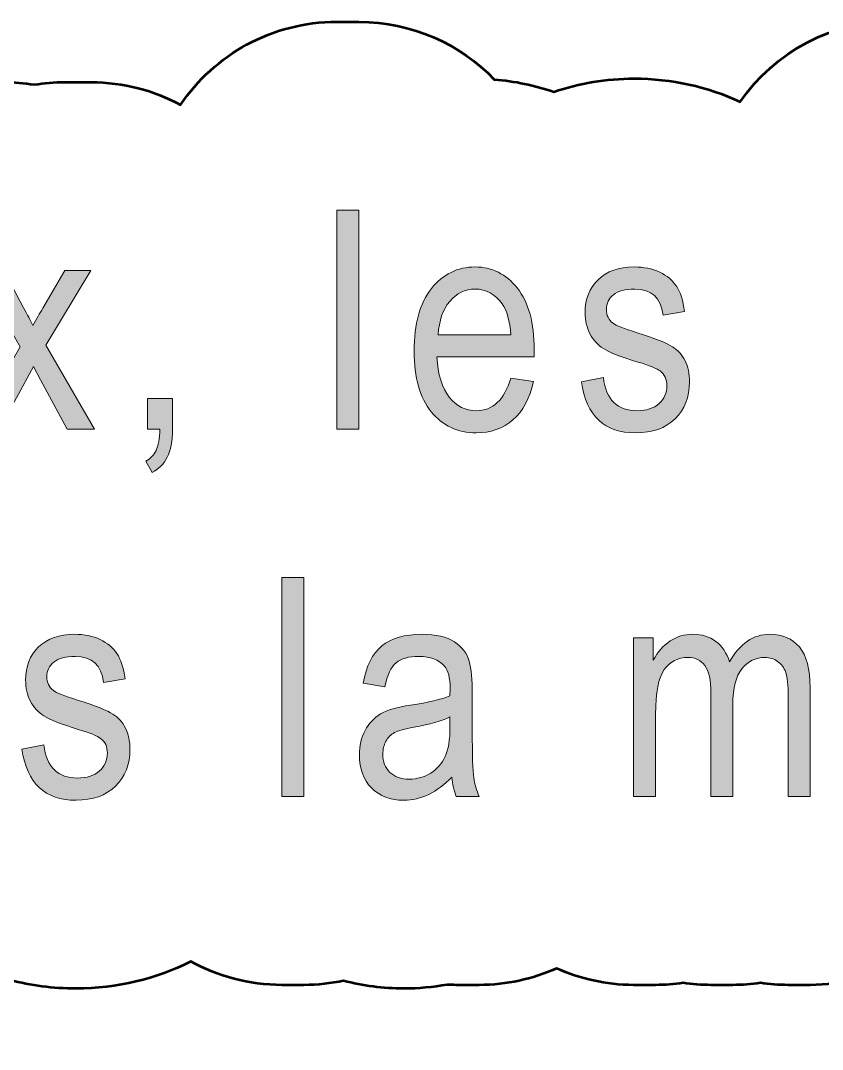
# Model space of a CAD drawing. Header units: centimetres. Extents: x 27 to 47.6, y -14.7 to -11.6.
# Drawn here: x 37.337 to 39.739, y -14.662 to -11.579 of the extents above; entities that cross this region are included whole.
import ezdxf

# ---------------------------------------------------------------- set-up
doc = ezdxf.new("R2010")
doc.units = ezdxf.units.CM
doc.header["$MEASUREMENT"] = 0
doc.layers.add('Calque 1', color=7, linetype='Continuous', lineweight=0)

# ---------------------------------------------------------------- blocks, each defined once
blk = doc.blocks.new('Block_0')
at = {"layer": 'Calque 1', "true_color": 0x000000, "transparency": 33554687}
h = blk.add_hatch(color=18, dxfattribs=at)
h.dxf.hatch_style = 2
edge = h.paths.add_edge_path()
edge.add_spline(control_points=[(38.2845, -12.8037), (38.2845, -12.8037), (38.2845, -12.1471), (38.2845, -12.1471), (38.2845, -12.1471), (38.3503, -12.1471), (38.3503, -12.1471), (38.3503, -12.1471), (38.3503, -12.8037), (38.3503, -12.8037), (38.3503, -12.8037), (38.2845, -12.8037), (38.2845, -12.8037)], knot_values=[0, 0, 0, 0, 1, 1, 1, 2, 2, 2, 3, 3, 3, 4, 4, 4, 4], degree=3, periodic=0)
h = blk.add_hatch(color=18, dxfattribs=at)
h.dxf.hatch_style = 2
edge = h.paths.add_edge_path()
edge.add_spline(control_points=[(37.1933, -12.8037), (37.1933, -12.8037), (37.3356, -12.5567), (37.3356, -12.5567), (37.3356, -12.5567), (37.2045, -12.328), (37.2045, -12.328), (37.2045, -12.328), (37.2871, -12.328), (37.2871, -12.328), (37.2871, -12.328), (37.3464, -12.4393), (37.3464, -12.4393), (37.3575, -12.4599), (37.3666, -12.4777), (37.3738, -12.4927), (37.385, -12.4728), (37.395, -12.4555), (37.4038, -12.441), (37.4038, -12.441), (37.4694, -12.328), (37.4694, -12.328), (37.4694, -12.328), (37.548, -12.328), (37.548, -12.328), (37.548, -12.328), (37.4134, -12.5514), (37.4134, -12.5514), (37.4134, -12.5514), (37.5583, -12.8037), (37.5583, -12.8037), (37.5583, -12.8037), (37.4773, -12.8037), (37.4773, -12.8037), (37.4773, -12.8037), (37.397, -12.6556), (37.397, -12.6556), (37.397, -12.6556), (37.3762, -12.6158), (37.3762, -12.6158), (37.3762, -12.6158), (37.2735, -12.8037), (37.2735, -12.8037), (37.2735, -12.8037), (37.1933, -12.8037), (37.1933, -12.8037)], knot_values=[0, 0, 0, 0, 1, 1, 1, 2, 2, 2, 3, 3, 3, 4, 4, 4, 5, 5, 5, 6, 6, 6, 7, 7, 7, 8, 8, 8, 9, 9, 9, 10, 10, 10, 11, 11, 11, 12, 12, 12, 13, 13, 13, 14, 14, 14, 15, 15, 15, 15], degree=3, periodic=0)
h = blk.add_hatch(color=18, dxfattribs=at)
h.dxf.hatch_style = 2
edge = h.paths.add_edge_path()
edge.add_spline(control_points=[(38.5883, -12.5202), (38.5883, -12.5202), (38.806, -12.5202), (38.806, -12.5202), (38.803, -12.479), (38.7942, -12.4482), (38.7796, -12.4279), (38.7584, -12.3983), (38.7313, -12.3836), (38.6985, -12.3836), (38.669, -12.3836), (38.6437, -12.3959), (38.6228, -12.4205), (38.6019, -12.4451), (38.5904, -12.4784), (38.5883, -12.5202)], knot_values=[0, 0, 0, 0, 1, 1, 1, 2, 2, 2, 3, 3, 3, 4, 4, 4, 5, 5, 5, 5], degree=3, periodic=0)
edge = h.paths.add_edge_path()
edge.add_spline(control_points=[(38.8056, -12.6505), (38.8056, -12.6505), (38.8736, -12.6608), (38.8736, -12.6608), (38.8623, -12.7115), (38.8418, -12.7499), (38.812, -12.7757), (38.7823, -12.8015), (38.7455, -12.8144), (38.7017, -12.8144), (38.6464, -12.8144), (38.6017, -12.7934), (38.5675, -12.7515), (38.5333, -12.7095), (38.5162, -12.649), (38.5162, -12.5699), (38.5162, -12.4878), (38.5335, -12.4252), (38.568, -12.382), (38.6024, -12.3389), (38.6461, -12.3173), (38.699, -12.3173), (38.7494, -12.3173), (38.7915, -12.3385), (38.8253, -12.3809), (38.859, -12.4233), (38.8759, -12.4846), (38.8759, -12.565), (38.8759, -12.565), (38.8754, -12.5864), (38.8754, -12.5864), (38.8754, -12.5864), (38.5843, -12.5864), (38.5843, -12.5864), (38.587, -12.6399), (38.5994, -12.6802), (38.6215, -12.7074), (38.6436, -12.7346), (38.6704, -12.7481), (38.7021, -12.7481), (38.7517, -12.7481), (38.7862, -12.7156), (38.8056, -12.6505)], knot_values=[0, 0, 0, 0, 1, 1, 1, 2, 2, 2, 3, 3, 3, 4, 4, 4, 5, 5, 5, 6, 6, 6, 7, 7, 7, 8, 8, 8, 9, 9, 9, 10, 10, 10, 11, 11, 11, 12, 12, 12, 13, 13, 13, 14, 14, 14, 14], degree=3, periodic=0)
h = blk.add_hatch(color=18, dxfattribs=at)
h.dxf.hatch_style = 2
edge = h.paths.add_edge_path()
edge.add_spline(control_points=[(39.0172, -12.6612), (39.0172, -12.6612), (39.083, -12.6487), (39.083, -12.6487), (39.0868, -12.6823), (39.0974, -12.7073), (39.1147, -12.7236), (39.132, -12.74), (39.1549, -12.7481), (39.1835, -12.7481), (39.2121, -12.7481), (39.2342, -12.741), (39.2499, -12.7268), (39.2655, -12.7127), (39.2733, -12.6947), (39.2733, -12.6729), (39.2733, -12.6541), (39.2666, -12.6394), (39.2532, -12.629), (39.2439, -12.6218), (39.2215, -12.6129), (39.186, -12.6021), (39.1346, -12.5863), (39.1003, -12.5729), (39.083, -12.5618), (39.0657, -12.5508), (39.0522, -12.536), (39.0427, -12.5175), (39.0331, -12.499), (39.0283, -12.4779), (39.0283, -12.4543), (39.0283, -12.4137), (39.0413, -12.3807), (39.0673, -12.3554), (39.0933, -12.33), (39.1293, -12.3173), (39.1752, -12.3173), (39.2042, -12.3173), (39.2296, -12.3225), (39.2516, -12.333), (39.2735, -12.3434), (39.2903, -12.3574), (39.302, -12.3751), (39.3136, -12.3927), (39.3217, -12.4179), (39.3262, -12.4507), (39.3262, -12.4507), (39.2617, -12.4615), (39.2617, -12.4615), (39.2557, -12.4095), (39.2275, -12.3836), (39.177, -12.3836), (39.1484, -12.3836), (39.127, -12.3893), (39.113, -12.4007), (39.099, -12.4122), (39.0919, -12.4268), (39.0919, -12.4447), (39.0919, -12.4622), (39.0987, -12.4761), (39.1121, -12.4862), (39.1202, -12.4921), (39.1441, -12.5016), (39.1839, -12.5147), (39.2386, -12.5321), (39.274, -12.5459), (39.2901, -12.5562), (39.3062, -12.5665), (39.3186, -12.5806), (39.3276, -12.5984), (39.3365, -12.6162), (39.341, -12.6374), (39.341, -12.6619), (39.341, -12.7073), (39.3266, -12.7441), (39.2977, -12.7722), (39.2689, -12.8004), (39.2296, -12.8144), (39.1797, -12.8144), (39.0863, -12.8144), (39.0321, -12.7634), (39.0172, -12.6612)], knot_values=[0, 0, 0, 0, 1, 1, 1, 2, 2, 2, 3, 3, 3, 4, 4, 4, 5, 5, 5, 6, 6, 6, 7, 7, 7, 8, 8, 8, 9, 9, 9, 10, 10, 10, 11, 11, 11, 12, 12, 12, 13, 13, 13, 14, 14, 14, 15, 15, 15, 16, 16, 16, 17, 17, 17, 18, 18, 18, 19, 19, 19, 20, 20, 20, 21, 21, 21, 22, 22, 22, 23, 23, 23, 24, 24, 24, 25, 25, 25, 26, 26, 26, 27, 27, 27, 27], degree=3, periodic=0)
h = blk.add_hatch(color=18, dxfattribs=at)
h.dxf.hatch_style = 2
edge = h.paths.add_edge_path()
edge.add_spline(control_points=[(37.7171, -12.8037), (37.7171, -12.8037), (37.7171, -12.7119), (37.7171, -12.7119), (37.7171, -12.7119), (37.7923, -12.7119), (37.7923, -12.7119), (37.7923, -12.7119), (37.7923, -12.8037), (37.7923, -12.8037), (37.7923, -12.8392), (37.7871, -12.8671), (37.7766, -12.8872), (37.7662, -12.9074), (37.751, -12.9228), (37.731, -12.9335), (37.731, -12.9335), (37.7126, -12.8991), (37.7126, -12.8991), (37.726, -12.8919), (37.7362, -12.8812), (37.7431, -12.8671), (37.7499, -12.8529), (37.7537, -12.8317), (37.7543, -12.8037), (37.7543, -12.8037), (37.7171, -12.8037), (37.7171, -12.8037)], knot_values=[0, 0, 0, 0, 1, 1, 1, 2, 2, 2, 3, 3, 3, 4, 4, 4, 5, 5, 5, 6, 6, 6, 7, 7, 7, 8, 8, 8, 9, 9, 9, 9], degree=3, periodic=0)
h = blk.add_hatch(color=18, dxfattribs=at)
h.dxf.hatch_style = 2
edge = h.paths.add_edge_path()
edge.add_spline(control_points=[(38.1203, -13.9043), (38.1203, -13.9043), (38.1203, -13.2478), (38.1203, -13.2478), (38.1203, -13.2478), (38.1862, -13.2478), (38.1862, -13.2478), (38.1862, -13.2478), (38.1862, -13.9043), (38.1862, -13.9043), (38.1862, -13.9043), (38.1203, -13.9043), (38.1203, -13.9043)], knot_values=[0, 0, 0, 0, 1, 1, 1, 2, 2, 2, 3, 3, 3, 4, 4, 4, 4], degree=3, periodic=0)
h = blk.add_hatch(color=18, dxfattribs=at)
h.dxf.hatch_style = 2
edge = h.paths.add_edge_path()
edge.add_spline(control_points=[(37.3411, -13.7619), (37.3411, -13.7619), (37.4069, -13.7494), (37.4069, -13.7494), (37.4108, -13.783), (37.4213, -13.8079), (37.4386, -13.8243), (37.4559, -13.8406), (37.4788, -13.8488), (37.5074, -13.8488), (37.536, -13.8488), (37.5582, -13.8417), (37.5738, -13.8275), (37.5894, -13.8134), (37.5973, -13.7954), (37.5973, -13.7736), (37.5973, -13.7548), (37.5905, -13.7401), (37.5771, -13.7297), (37.5678, -13.7225), (37.5454, -13.7135), (37.5099, -13.7028), (37.4585, -13.687), (37.4242, -13.6735), (37.4069, -13.6625), (37.3896, -13.6514), (37.3761, -13.6367), (37.3666, -13.6182), (37.357, -13.5997), (37.3523, -13.5786), (37.3523, -13.555), (37.3523, -13.5144), (37.3652, -13.4814), (37.3912, -13.456), (37.4172, -13.4306), (37.4532, -13.418), (37.4992, -13.418), (37.5281, -13.418), (37.5536, -13.4232), (37.5756, -13.4336), (37.5975, -13.4441), (37.6143, -13.4581), (37.6259, -13.4757), (37.6376, -13.4933), (37.6456, -13.5186), (37.6501, -13.5514), (37.6501, -13.5514), (37.5856, -13.5622), (37.5856, -13.5622), (37.5797, -13.5102), (37.5514, -13.4842), (37.5009, -13.4842), (37.4723, -13.4842), (37.4509, -13.49), (37.4369, -13.5014), (37.4229, -13.5129), (37.4159, -13.5275), (37.4159, -13.5454), (37.4159, -13.5629), (37.4226, -13.5767), (37.436, -13.5868), (37.4441, -13.5928), (37.468, -13.6023), (37.5078, -13.6154), (37.5626, -13.6327), (37.5979, -13.6466), (37.614, -13.6569), (37.6301, -13.6672), (37.6426, -13.6813), (37.6515, -13.6991), (37.6604, -13.7169), (37.6649, -13.738), (37.6649, -13.7625), (37.6649, -13.808), (37.6505, -13.8448), (37.6216, -13.8729), (37.5928, -13.901), (37.5535, -13.9151), (37.5036, -13.9151), (37.4102, -13.9151), (37.356, -13.864), (37.3411, -13.7619)], knot_values=[0, 0, 0, 0, 1, 1, 1, 2, 2, 2, 3, 3, 3, 4, 4, 4, 5, 5, 5, 6, 6, 6, 7, 7, 7, 8, 8, 8, 9, 9, 9, 10, 10, 10, 11, 11, 11, 12, 12, 12, 13, 13, 13, 14, 14, 14, 15, 15, 15, 16, 16, 16, 17, 17, 17, 18, 18, 18, 19, 19, 19, 20, 20, 20, 21, 21, 21, 22, 22, 22, 23, 23, 23, 24, 24, 24, 25, 25, 25, 26, 26, 26, 27, 27, 27, 27], degree=3, periodic=0)
h = blk.add_hatch(color=18, dxfattribs=at)
h.dxf.hatch_style = 2
edge = h.paths.add_edge_path()
edge.add_spline(control_points=[(38.6235, -13.6656), (38.5993, -13.6776), (38.5633, -13.6877), (38.5155, -13.6961), (38.4878, -13.7009), (38.4684, -13.7063), (38.4573, -13.7124), (38.4463, -13.7185), (38.4377, -13.7272), (38.4316, -13.7384), (38.4255, -13.7496), (38.4224, -13.7625), (38.4224, -13.7771), (38.4224, -13.7998), (38.4294, -13.818), (38.4434, -13.8316), (38.4575, -13.8451), (38.4769, -13.8519), (38.5017, -13.8519), (38.5253, -13.8519), (38.5467, -13.8458), (38.5659, -13.8336), (38.5852, -13.8213), (38.5996, -13.805), (38.6092, -13.7845), (38.6187, -13.7641), (38.6235, -13.7343), (38.6235, -13.6952), (38.6235, -13.6952), (38.6235, -13.6656), (38.6235, -13.6656)], knot_values=[0, 0, 0, 0, 1, 1, 1, 2, 2, 2, 3, 3, 3, 4, 4, 4, 5, 5, 5, 6, 6, 6, 7, 7, 7, 8, 8, 8, 9, 9, 9, 10, 10, 10, 10], degree=3, periodic=0)
edge = h.paths.add_edge_path()
edge.add_spline(control_points=[(38.6289, -13.8457), (38.6068, -13.8686), (38.5838, -13.886), (38.5599, -13.8976), (38.536, -13.9093), (38.5112, -13.9151), (38.4855, -13.9151), (38.4449, -13.9151), (38.4125, -13.9029), (38.3884, -13.8784), (38.3642, -13.8539), (38.3521, -13.8209), (38.3521, -13.7794), (38.3521, -13.7519), (38.3578, -13.7276), (38.3691, -13.7064), (38.3804, -13.6852), (38.396, -13.6686), (38.4157, -13.6567), (38.4354, -13.6447), (38.4652, -13.6359), (38.5052, -13.6302), (38.559, -13.6224), (38.5984, -13.613), (38.6235, -13.602), (38.6235, -13.602), (38.6239, -13.5814), (38.6239, -13.5814), (38.6239, -13.5489), (38.6181, -13.526), (38.6065, -13.5129), (38.59, -13.4938), (38.5648, -13.4842), (38.5308, -13.4842), (38.5, -13.4842), (38.477, -13.4906), (38.4618, -13.5034), (38.4466, -13.5161), (38.4354, -13.5401), (38.4282, -13.5752), (38.4282, -13.5752), (38.3633, -13.5644), (38.3633, -13.5644), (38.3725, -13.5134), (38.3913, -13.4762), (38.4195, -13.4529), (38.4477, -13.4296), (38.4881, -13.418), (38.5406, -13.418), (38.5815, -13.418), (38.6136, -13.4256), (38.6369, -13.441), (38.6602, -13.4564), (38.6749, -13.4754), (38.681, -13.4981), (38.6871, -13.5208), (38.6902, -13.554), (38.6902, -13.5976), (38.6902, -13.5976), (38.6902, -13.705), (38.6902, -13.705), (38.6902, -13.7803), (38.6916, -13.8277), (38.6945, -13.8472), (38.6973, -13.8668), (38.7029, -13.8858), (38.7113, -13.9043), (38.7113, -13.9043), (38.6423, -13.9043), (38.6423, -13.9043), (38.6354, -13.8879), (38.631, -13.8684), (38.6289, -13.8457)], knot_values=[0, 0, 0, 0, 1, 1, 1, 2, 2, 2, 3, 3, 3, 4, 4, 4, 5, 5, 5, 6, 6, 6, 7, 7, 7, 8, 8, 8, 9, 9, 9, 10, 10, 10, 11, 11, 11, 12, 12, 12, 13, 13, 13, 14, 14, 14, 15, 15, 15, 16, 16, 16, 17, 17, 17, 18, 18, 18, 19, 19, 19, 20, 20, 20, 21, 21, 21, 22, 22, 22, 23, 23, 23, 24, 24, 24, 24], degree=3, periodic=0)
h = blk.add_hatch(color=18, dxfattribs=at)
h.dxf.hatch_style = 2
edge = h.paths.add_edge_path()
edge.add_spline(control_points=[(39.1734, -13.9043), (39.1734, -13.9043), (39.1734, -13.4287), (39.1734, -13.4287), (39.1734, -13.4287), (39.2325, -13.4287), (39.2325, -13.4287), (39.2325, -13.4287), (39.2325, -13.495), (39.2325, -13.495), (39.2457, -13.4704), (39.2625, -13.4514), (39.2831, -13.438), (39.3036, -13.4246), (39.3261, -13.418), (39.3506, -13.418), (39.378, -13.418), (39.4012, -13.425), (39.4201, -13.4391), (39.439, -13.4532), (39.4525, -13.4738), (39.4606, -13.5008), (39.4761, -13.4732), (39.4941, -13.4525), (39.5143, -13.4387), (39.5345, -13.4248), (39.5569, -13.418), (39.5815, -13.418), (39.6189, -13.418), (39.6484, -13.4306), (39.67, -13.456), (39.6916, -13.4814), (39.7023, -13.522), (39.7023, -13.5778), (39.7023, -13.5778), (39.7023, -13.9043), (39.7023, -13.9043), (39.7023, -13.9043), (39.6365, -13.9043), (39.6365, -13.9043), (39.6365, -13.9043), (39.6365, -13.6044), (39.6365, -13.6044), (39.6365, -13.5703), (39.634, -13.5462), (39.6291, -13.532), (39.6241, -13.5178), (39.6161, -13.5068), (39.605, -13.499), (39.5939, -13.4913), (39.5814, -13.4874), (39.5676, -13.4874), (39.5391, -13.4874), (39.5158, -13.4987), (39.4978, -13.5212), (39.4798, -13.5438), (39.4708, -13.5793), (39.4708, -13.6277), (39.4708, -13.6277), (39.4708, -13.9043), (39.4708, -13.9043), (39.4708, -13.9043), (39.405, -13.9043), (39.405, -13.9043), (39.405, -13.9043), (39.405, -13.595), (39.405, -13.595), (39.405, -13.5555), (39.3989, -13.5277), (39.3868, -13.5116), (39.3748, -13.4954), (39.3581, -13.4874), (39.3369, -13.4874), (39.3067, -13.4874), (39.2829, -13.4996), (39.2655, -13.5239), (39.248, -13.5483), (39.2393, -13.5927), (39.2393, -13.6573), (39.2393, -13.6573), (39.2393, -13.9043), (39.2393, -13.9043), (39.2393, -13.9043), (39.1734, -13.9043), (39.1734, -13.9043)], knot_values=[0, 0, 0, 0, 1, 1, 1, 2, 2, 2, 3, 3, 3, 4, 4, 4, 5, 5, 5, 6, 6, 6, 7, 7, 7, 8, 8, 8, 9, 9, 9, 10, 10, 10, 11, 11, 11, 12, 12, 12, 13, 13, 13, 14, 14, 14, 15, 15, 15, 16, 16, 16, 17, 17, 17, 18, 18, 18, 19, 19, 19, 20, 20, 20, 21, 21, 21, 22, 22, 22, 23, 23, 23, 24, 24, 24, 25, 25, 25, 26, 26, 26, 27, 27, 27, 28, 28, 28, 28], degree=3, periodic=0)
at = {"layer": 'Calque 1'}
for points, knots in [([(38.2845, -12.8037), (38.2845, -12.8037), (38.2845, -12.1471), (38.2845, -12.1471), (38.2845, -12.1471), (38.3503, -12.1471), (38.3503, -12.1471), (38.3503, -12.1471), (38.3503, -12.8037), (38.3503, -12.8037), (38.3503, -12.8037), (38.2845, -12.8037), (38.2845, -12.8037)], [0, 0, 0, 0, 1, 1, 1, 2, 2, 2, 3, 3, 3, 4, 4, 4, 4]), ([(37.1933, -12.8037), (37.1933, -12.8037), (37.3356, -12.5567), (37.3356, -12.5567), (37.3356, -12.5567), (37.2045, -12.328), (37.2045, -12.328), (37.2045, -12.328), (37.2871, -12.328), (37.2871, -12.328), (37.2871, -12.328), (37.3464, -12.4393), (37.3464, -12.4393), (37.3575, -12.4599), (37.3666, -12.4777), (37.3738, -12.4927), (37.385, -12.4728), (37.395, -12.4555), (37.4038, -12.441), (37.4038, -12.441), (37.4694, -12.328), (37.4694, -12.328), (37.4694, -12.328), (37.548, -12.328), (37.548, -12.328), (37.548, -12.328), (37.4134, -12.5514), (37.4134, -12.5514), (37.4134, -12.5514), (37.5583, -12.8037), (37.5583, -12.8037), (37.5583, -12.8037), (37.4773, -12.8037), (37.4773, -12.8037), (37.4773, -12.8037), (37.397, -12.6556), (37.397, -12.6556), (37.397, -12.6556), (37.3762, -12.6158), (37.3762, -12.6158), (37.3762, -12.6158), (37.2735, -12.8037), (37.2735, -12.8037), (37.2735, -12.8037), (37.1933, -12.8037), (37.1933, -12.8037)], [0, 0, 0, 0, 1, 1, 1, 2, 2, 2, 3, 3, 3, 4, 4, 4, 5, 5, 5, 6, 6, 6, 7, 7, 7, 8, 8, 8, 9, 9, 9, 10, 10, 10, 11, 11, 11, 12, 12, 12, 13, 13, 13, 14, 14, 14, 15, 15, 15, 15]), ([(38.8056, -12.6505), (38.8056, -12.6505), (38.8736, -12.6608), (38.8736, -12.6608), (38.8623, -12.7115), (38.8418, -12.7499), (38.812, -12.7757), (38.7823, -12.8015), (38.7455, -12.8144), (38.7017, -12.8144), (38.6464, -12.8144), (38.6017, -12.7934), (38.5675, -12.7515), (38.5333, -12.7095), (38.5162, -12.649), (38.5162, -12.5699), (38.5162, -12.4878), (38.5335, -12.4252), (38.568, -12.382), (38.6024, -12.3389), (38.6461, -12.3173), (38.699, -12.3173), (38.7494, -12.3173), (38.7915, -12.3385), (38.8253, -12.3809), (38.859, -12.4233), (38.8759, -12.4846), (38.8759, -12.565), (38.8759, -12.565), (38.8754, -12.5864), (38.8754, -12.5864), (38.8754, -12.5864), (38.5843, -12.5864), (38.5843, -12.5864), (38.587, -12.6399), (38.5994, -12.6802), (38.6215, -12.7074), (38.6436, -12.7346), (38.6704, -12.7481), (38.7021, -12.7481), (38.7517, -12.7481), (38.7862, -12.7156), (38.8056, -12.6505)], [0, 0, 0, 0, 1, 1, 1, 2, 2, 2, 3, 3, 3, 4, 4, 4, 5, 5, 5, 6, 6, 6, 7, 7, 7, 8, 8, 8, 9, 9, 9, 10, 10, 10, 11, 11, 11, 12, 12, 12, 13, 13, 13, 14, 14, 14, 14]), ([(39.0172, -12.6612), (39.0172, -12.6612), (39.083, -12.6487), (39.083, -12.6487), (39.0868, -12.6823), (39.0974, -12.7073), (39.1147, -12.7236), (39.132, -12.74), (39.1549, -12.7481), (39.1835, -12.7481), (39.2121, -12.7481), (39.2342, -12.741), (39.2499, -12.7268), (39.2655, -12.7127), (39.2733, -12.6947), (39.2733, -12.6729), (39.2733, -12.6541), (39.2666, -12.6394), (39.2532, -12.629), (39.2439, -12.6218), (39.2215, -12.6129), (39.186, -12.6021), (39.1346, -12.5863), (39.1003, -12.5729), (39.083, -12.5618), (39.0657, -12.5508), (39.0522, -12.536), (39.0427, -12.5175), (39.0331, -12.499), (39.0283, -12.4779), (39.0283, -12.4543), (39.0283, -12.4137), (39.0413, -12.3807), (39.0673, -12.3554), (39.0933, -12.33), (39.1293, -12.3173), (39.1752, -12.3173), (39.2042, -12.3173), (39.2296, -12.3225), (39.2516, -12.333), (39.2735, -12.3434), (39.2903, -12.3574), (39.302, -12.3751), (39.3136, -12.3927), (39.3217, -12.4179), (39.3262, -12.4507), (39.3262, -12.4507), (39.2617, -12.4615), (39.2617, -12.4615), (39.2557, -12.4095), (39.2275, -12.3836), (39.177, -12.3836), (39.1484, -12.3836), (39.127, -12.3893), (39.113, -12.4007), (39.099, -12.4122), (39.0919, -12.4268), (39.0919, -12.4447), (39.0919, -12.4622), (39.0987, -12.4761), (39.1121, -12.4862), (39.1202, -12.4921), (39.1441, -12.5016), (39.1839, -12.5147), (39.2386, -12.5321), (39.274, -12.5459), (39.2901, -12.5562), (39.3062, -12.5665), (39.3186, -12.5806), (39.3276, -12.5984), (39.3365, -12.6162), (39.341, -12.6374), (39.341, -12.6619), (39.341, -12.7073), (39.3266, -12.7441), (39.2977, -12.7722), (39.2689, -12.8004), (39.2296, -12.8144), (39.1797, -12.8144), (39.0863, -12.8144), (39.0321, -12.7634), (39.0172, -12.6612)], [0, 0, 0, 0, 1, 1, 1, 2, 2, 2, 3, 3, 3, 4, 4, 4, 5, 5, 5, 6, 6, 6, 7, 7, 7, 8, 8, 8, 9, 9, 9, 10, 10, 10, 11, 11, 11, 12, 12, 12, 13, 13, 13, 14, 14, 14, 15, 15, 15, 16, 16, 16, 17, 17, 17, 18, 18, 18, 19, 19, 19, 20, 20, 20, 21, 21, 21, 22, 22, 22, 23, 23, 23, 24, 24, 24, 25, 25, 25, 26, 26, 26, 27, 27, 27, 27]), ([(38.5883, -12.5202), (38.5883, -12.5202), (38.806, -12.5202), (38.806, -12.5202), (38.803, -12.479), (38.7942, -12.4482), (38.7796, -12.4279), (38.7584, -12.3983), (38.7313, -12.3836), (38.6985, -12.3836), (38.669, -12.3836), (38.6437, -12.3959), (38.6228, -12.4205), (38.6019, -12.4451), (38.5904, -12.4784), (38.5883, -12.5202)], [0, 0, 0, 0, 1, 1, 1, 2, 2, 2, 3, 3, 3, 4, 4, 4, 5, 5, 5, 5]), ([(37.7171, -12.8037), (37.7171, -12.8037), (37.7171, -12.7119), (37.7171, -12.7119), (37.7171, -12.7119), (37.7923, -12.7119), (37.7923, -12.7119), (37.7923, -12.7119), (37.7923, -12.8037), (37.7923, -12.8037), (37.7923, -12.8392), (37.7871, -12.8671), (37.7766, -12.8872), (37.7662, -12.9074), (37.751, -12.9228), (37.731, -12.9335), (37.731, -12.9335), (37.7126, -12.8991), (37.7126, -12.8991), (37.726, -12.8919), (37.7362, -12.8812), (37.7431, -12.8671), (37.7499, -12.8529), (37.7537, -12.8317), (37.7543, -12.8037), (37.7543, -12.8037), (37.7171, -12.8037), (37.7171, -12.8037)], [0, 0, 0, 0, 1, 1, 1, 2, 2, 2, 3, 3, 3, 4, 4, 4, 5, 5, 5, 6, 6, 6, 7, 7, 7, 8, 8, 8, 9, 9, 9, 9]), ([(38.1203, -13.9043), (38.1203, -13.9043), (38.1203, -13.2478), (38.1203, -13.2478), (38.1203, -13.2478), (38.1862, -13.2478), (38.1862, -13.2478), (38.1862, -13.2478), (38.1862, -13.9043), (38.1862, -13.9043), (38.1862, -13.9043), (38.1203, -13.9043), (38.1203, -13.9043)], [0, 0, 0, 0, 1, 1, 1, 2, 2, 2, 3, 3, 3, 4, 4, 4, 4]), ([(37.3411, -13.7619), (37.3411, -13.7619), (37.4069, -13.7494), (37.4069, -13.7494), (37.4108, -13.783), (37.4213, -13.8079), (37.4386, -13.8243), (37.4559, -13.8406), (37.4788, -13.8488), (37.5074, -13.8488), (37.536, -13.8488), (37.5582, -13.8417), (37.5738, -13.8275), (37.5894, -13.8134), (37.5973, -13.7954), (37.5973, -13.7736), (37.5973, -13.7548), (37.5905, -13.7401), (37.5771, -13.7297), (37.5678, -13.7225), (37.5454, -13.7135), (37.5099, -13.7028), (37.4585, -13.687), (37.4242, -13.6735), (37.4069, -13.6625), (37.3896, -13.6514), (37.3761, -13.6367), (37.3666, -13.6182), (37.357, -13.5997), (37.3523, -13.5786), (37.3523, -13.555), (37.3523, -13.5144), (37.3652, -13.4814), (37.3912, -13.456), (37.4172, -13.4306), (37.4532, -13.418), (37.4992, -13.418), (37.5281, -13.418), (37.5536, -13.4232), (37.5756, -13.4336), (37.5975, -13.4441), (37.6143, -13.4581), (37.6259, -13.4757), (37.6376, -13.4933), (37.6456, -13.5186), (37.6501, -13.5514), (37.6501, -13.5514), (37.5856, -13.5622), (37.5856, -13.5622), (37.5797, -13.5102), (37.5514, -13.4842), (37.5009, -13.4842), (37.4723, -13.4842), (37.4509, -13.49), (37.4369, -13.5014), (37.4229, -13.5129), (37.4159, -13.5275), (37.4159, -13.5454), (37.4159, -13.5629), (37.4226, -13.5767), (37.436, -13.5868), (37.4441, -13.5928), (37.468, -13.6023), (37.5078, -13.6154), (37.5626, -13.6327), (37.5979, -13.6466), (37.614, -13.6569), (37.6301, -13.6672), (37.6426, -13.6813), (37.6515, -13.6991), (37.6604, -13.7169), (37.6649, -13.738), (37.6649, -13.7625), (37.6649, -13.808), (37.6505, -13.8448), (37.6216, -13.8729), (37.5928, -13.901), (37.5535, -13.9151), (37.5036, -13.9151), (37.4102, -13.9151), (37.356, -13.864), (37.3411, -13.7619)], [0, 0, 0, 0, 1, 1, 1, 2, 2, 2, 3, 3, 3, 4, 4, 4, 5, 5, 5, 6, 6, 6, 7, 7, 7, 8, 8, 8, 9, 9, 9, 10, 10, 10, 11, 11, 11, 12, 12, 12, 13, 13, 13, 14, 14, 14, 15, 15, 15, 16, 16, 16, 17, 17, 17, 18, 18, 18, 19, 19, 19, 20, 20, 20, 21, 21, 21, 22, 22, 22, 23, 23, 23, 24, 24, 24, 25, 25, 25, 26, 26, 26, 27, 27, 27, 27]), ([(38.6289, -13.8457), (38.6068, -13.8686), (38.5838, -13.886), (38.5599, -13.8976), (38.536, -13.9093), (38.5112, -13.9151), (38.4855, -13.9151), (38.4449, -13.9151), (38.4125, -13.9029), (38.3884, -13.8784), (38.3642, -13.8539), (38.3521, -13.8209), (38.3521, -13.7794), (38.3521, -13.7519), (38.3578, -13.7276), (38.3691, -13.7064), (38.3804, -13.6852), (38.396, -13.6686), (38.4157, -13.6567), (38.4354, -13.6447), (38.4652, -13.6359), (38.5052, -13.6302), (38.559, -13.6224), (38.5984, -13.613), (38.6235, -13.602), (38.6235, -13.602), (38.6239, -13.5814), (38.6239, -13.5814), (38.6239, -13.5489), (38.6181, -13.526), (38.6065, -13.5129), (38.59, -13.4938), (38.5648, -13.4842), (38.5308, -13.4842), (38.5, -13.4842), (38.477, -13.4906), (38.4618, -13.5034), (38.4466, -13.5161), (38.4354, -13.5401), (38.4282, -13.5752), (38.4282, -13.5752), (38.3633, -13.5644), (38.3633, -13.5644), (38.3725, -13.5134), (38.3913, -13.4762), (38.4195, -13.4529), (38.4477, -13.4296), (38.4881, -13.418), (38.5406, -13.418), (38.5815, -13.418), (38.6136, -13.4256), (38.6369, -13.441), (38.6602, -13.4564), (38.6749, -13.4754), (38.681, -13.4981), (38.6871, -13.5208), (38.6902, -13.554), (38.6902, -13.5976), (38.6902, -13.5976), (38.6902, -13.705), (38.6902, -13.705), (38.6902, -13.7803), (38.6916, -13.8277), (38.6945, -13.8472), (38.6973, -13.8668), (38.7029, -13.8858), (38.7113, -13.9043), (38.7113, -13.9043), (38.6423, -13.9043), (38.6423, -13.9043), (38.6354, -13.8879), (38.631, -13.8684), (38.6289, -13.8457)], [0, 0, 0, 0, 1, 1, 1, 2, 2, 2, 3, 3, 3, 4, 4, 4, 5, 5, 5, 6, 6, 6, 7, 7, 7, 8, 8, 8, 9, 9, 9, 10, 10, 10, 11, 11, 11, 12, 12, 12, 13, 13, 13, 14, 14, 14, 15, 15, 15, 16, 16, 16, 17, 17, 17, 18, 18, 18, 19, 19, 19, 20, 20, 20, 21, 21, 21, 22, 22, 22, 23, 23, 23, 24, 24, 24, 24]), ([(39.1734, -13.9043), (39.1734, -13.9043), (39.1734, -13.4287), (39.1734, -13.4287), (39.1734, -13.4287), (39.2325, -13.4287), (39.2325, -13.4287), (39.2325, -13.4287), (39.2325, -13.495), (39.2325, -13.495), (39.2457, -13.4704), (39.2625, -13.4514), (39.2831, -13.438), (39.3036, -13.4246), (39.3261, -13.418), (39.3506, -13.418), (39.378, -13.418), (39.4012, -13.425), (39.4201, -13.4391), (39.439, -13.4532), (39.4525, -13.4738), (39.4606, -13.5008), (39.4761, -13.4732), (39.4941, -13.4525), (39.5143, -13.4387), (39.5345, -13.4248), (39.5569, -13.418), (39.5815, -13.418), (39.6189, -13.418), (39.6484, -13.4306), (39.67, -13.456), (39.6916, -13.4814), (39.7023, -13.522), (39.7023, -13.5778), (39.7023, -13.5778), (39.7023, -13.9043), (39.7023, -13.9043), (39.7023, -13.9043), (39.6365, -13.9043), (39.6365, -13.9043), (39.6365, -13.9043), (39.6365, -13.6044), (39.6365, -13.6044), (39.6365, -13.5703), (39.634, -13.5462), (39.6291, -13.532), (39.6241, -13.5178), (39.6161, -13.5068), (39.605, -13.499), (39.5939, -13.4913), (39.5814, -13.4874), (39.5676, -13.4874), (39.5391, -13.4874), (39.5158, -13.4987), (39.4978, -13.5212), (39.4798, -13.5438), (39.4708, -13.5793), (39.4708, -13.6277), (39.4708, -13.6277), (39.4708, -13.9043), (39.4708, -13.9043), (39.4708, -13.9043), (39.405, -13.9043), (39.405, -13.9043), (39.405, -13.9043), (39.405, -13.595), (39.405, -13.595), (39.405, -13.5555), (39.3989, -13.5277), (39.3868, -13.5116), (39.3748, -13.4954), (39.3581, -13.4874), (39.3369, -13.4874), (39.3067, -13.4874), (39.2829, -13.4996), (39.2655, -13.5239), (39.248, -13.5483), (39.2393, -13.5927), (39.2393, -13.6573), (39.2393, -13.6573), (39.2393, -13.9043), (39.2393, -13.9043), (39.2393, -13.9043), (39.1734, -13.9043), (39.1734, -13.9043)], [0, 0, 0, 0, 1, 1, 1, 2, 2, 2, 3, 3, 3, 4, 4, 4, 5, 5, 5, 6, 6, 6, 7, 7, 7, 8, 8, 8, 9, 9, 9, 10, 10, 10, 11, 11, 11, 12, 12, 12, 13, 13, 13, 14, 14, 14, 15, 15, 15, 16, 16, 16, 17, 17, 17, 18, 18, 18, 19, 19, 19, 20, 20, 20, 21, 21, 21, 22, 22, 22, 23, 23, 23, 24, 24, 24, 25, 25, 25, 26, 26, 26, 27, 27, 27, 28, 28, 28, 28]), ([(38.6235, -13.6656), (38.5993, -13.6776), (38.5633, -13.6877), (38.5155, -13.6961), (38.4878, -13.7009), (38.4684, -13.7063), (38.4573, -13.7124), (38.4463, -13.7185), (38.4377, -13.7272), (38.4316, -13.7384), (38.4255, -13.7496), (38.4224, -13.7625), (38.4224, -13.7771), (38.4224, -13.7998), (38.4294, -13.818), (38.4434, -13.8316), (38.4575, -13.8451), (38.4769, -13.8519), (38.5017, -13.8519), (38.5253, -13.8519), (38.5467, -13.8458), (38.5659, -13.8336), (38.5852, -13.8213), (38.5996, -13.805), (38.6092, -13.7845), (38.6187, -13.7641), (38.6235, -13.7343), (38.6235, -13.6952), (38.6235, -13.6952), (38.6235, -13.6656), (38.6235, -13.6656)], [0, 0, 0, 0, 1, 1, 1, 2, 2, 2, 3, 3, 3, 4, 4, 4, 5, 5, 5, 6, 6, 6, 7, 7, 7, 8, 8, 8, 9, 9, 9, 10, 10, 10, 10])]:
    blk.add_open_spline(points, degree=3, knots=knots, dxfattribs=at)

msp = doc.modelspace()

# ---------------------------------------------------------------- linework, layer by layer
at = {"layer": 'Calque 1', "color": 250, "lineweight": 53, "true_color": 0x272525}
msp.add_open_spline([(47.6084, -12.7323), (47.6084, -12.7323), (47.5994, -12.6611), (47.5994, -12.6611), (47.5951, -12.627), (47.5878, -12.5937), (47.5776, -12.5614), (47.5946, -12.5076), (47.6038, -12.4502), (47.6038, -12.3907), (47.6038, -12.3907), (47.6038, -12.328), (47.6038, -12.328), (47.6038, -12.2216), (47.5744, -12.122), (47.5231, -12.0371), (47.4864, -11.8752), (47.3795, -11.7352), (47.2276, -11.6583), (47.147, -11.6175), (47.0597, -11.5974), (46.9727, -11.5974), (46.8546, -11.5974), (46.7372, -11.6344), (46.6385, -11.707), (46.6385, -11.707), (46.5759, -11.7529), (46.5759, -11.7529), (46.5747, -11.7529), (46.5735, -11.7528), (46.5723, -11.7528), (46.5306, -11.7528), (46.4892, -11.7565), (46.4487, -11.7636), (46.4486, -11.7636), (46.4485, -11.7636), (46.4484, -11.7636), (46.4484, -11.7636), (46.3889, -11.7636), (46.3889, -11.7636), (46.3401, -11.7636), (46.2931, -11.7704), (46.248, -11.782), (46.1829, -11.7629), (46.1147, -11.7528), (46.0452, -11.7528), (45.9821, -11.7528), (45.9203, -11.7612), (45.8608, -11.7767), (45.8223, -11.7685), (45.7828, -11.7636), (45.7426, -11.7636), (45.7426, -11.7636), (45.6746, -11.7636), (45.6746, -11.7636), (45.637, -11.7636), (45.6002, -11.7673), (45.5644, -11.7744), (45.5286, -11.7673), (45.4918, -11.7636), (45.4542, -11.7636), (45.4542, -11.7636), (45.3844, -11.7636), (45.3844, -11.7636), (45.359, -11.7636), (45.3339, -11.7657), (45.3091, -11.7691), (45.2846, -11.7658), (45.2599, -11.7636), (45.2346, -11.7636), (45.2346, -11.7636), (45.1683, -11.7636), (45.1683, -11.7636), (45.1369, -11.7636), (45.1062, -11.7661), (45.0762, -11.7711), (45.0463, -11.7661), (45.0155, -11.7636), (44.9842, -11.7636), (44.9842, -11.7636), (44.9184, -11.7636), (44.9184, -11.7636), (44.87, -11.7636), (44.8233, -11.7703), (44.7785, -11.7818), (44.7136, -11.7628), (44.6457, -11.7528), (44.5764, -11.7528), (44.4907, -11.7528), (44.4072, -11.7679), (44.3288, -11.7963), (44.2517, -11.768), (44.1701, -11.7528), (44.0861, -11.7528), (44.0449, -11.7528), (44.0041, -11.7565), (43.9641, -11.7636), (43.9641, -11.7636), (43.913, -11.7636), (43.913, -11.7636), (43.8118, -11.7636), (43.7172, -11.7905), (43.6351, -11.8371), (43.6265, -11.8325), (43.6179, -11.8278), (43.6091, -11.8236), (43.5102, -11.7765), (43.4029, -11.7528), (43.2896, -11.7528), (43.2097, -11.7528), (43.1327, -11.7656), (43.0601, -11.7889), (42.9887, -11.765), (42.9139, -11.7528), (42.8368, -11.7528), (42.7951, -11.7528), (42.7537, -11.7565), (42.7133, -11.7636), (42.7132, -11.7636), (42.713, -11.7636), (42.713, -11.7636), (42.713, -11.7636), (42.6534, -11.7636), (42.6534, -11.7636), (42.6049, -11.7636), (42.5581, -11.7704), (42.5133, -11.7818), (42.4476, -11.7628), (42.3786, -11.7528), (42.3074, -11.7528), (42.2451, -11.7528), (42.1845, -11.7606), (42.1263, -11.7751), (42.0815, -11.7632), (42.0355, -11.7563), (41.989, -11.7541), (41.9496, -11.7165), (41.9049, -11.6837), (41.8548, -11.6583), (41.7742, -11.6175), (41.6869, -11.5974), (41.5999, -11.5974), (41.4818, -11.5974), (41.3644, -11.6344), (41.2657, -11.707), (41.2657, -11.707), (41.2027, -11.7532), (41.2027, -11.7532), (41.1202, -11.7548), (41.0399, -11.7701), (40.9646, -11.7979), (40.903, -11.775), (40.8382, -11.7607), (40.7717, -11.7554), (40.669, -11.6491), (40.5253, -11.5827), (40.3658, -11.5827), (40.3658, -11.5827), (40.3, -11.5827), (40.3, -11.5827), (40.2585, -11.5827), (40.2182, -11.5874), (40.1793, -11.5959), (40.1354, -11.585), (40.09, -11.5791), (40.0436, -11.5791), (40.0436, -11.5791), (39.9572, -11.5791), (39.9572, -11.5791), (39.7691, -11.5791), (39.5966, -11.6724), (39.4928, -11.8227), (39.3945, -11.7763), (39.2879, -11.7528), (39.1752, -11.7528), (39.0913, -11.7528), (39.0105, -11.767), (38.9347, -11.7926), (38.8775, -11.7728), (38.8175, -11.7603), (38.7561, -11.7554), (38.6535, -11.6491), (38.5098, -11.5827), (38.3503, -11.5827), (38.3503, -11.5827), (38.2845, -11.5827), (38.2845, -11.5827), (38.0897, -11.5827), (37.9179, -11.6813), (37.8165, -11.8314), (37.7368, -11.7882), (37.6456, -11.7637), (37.5486, -11.7636), (37.5486, -11.7636), (37.5486, -11.7636), (37.5486, -11.7636), (37.5484, -11.7636), (37.5483, -11.7636), (37.5482, -11.7636), (37.5482, -11.7636), (37.548, -11.7636), (37.548, -11.7636), (37.548, -11.7636), (37.4694, -11.7636), (37.4694, -11.7636), (37.4386, -11.7636), (37.4081, -11.7661), (37.3783, -11.771), (37.3484, -11.7661), (37.3179, -11.7636), (37.2871, -11.7636), (37.2871, -11.7636), (37.2045, -11.7636), (37.2045, -11.7636), (37.1774, -11.7636), (37.1506, -11.7657), (37.1243, -11.7695), (37.099, -11.766), (37.0733, -11.7636), (37.0471, -11.7636), (37.0471, -11.7636), (36.9808, -11.7636), (36.9808, -11.7636), (36.9495, -11.7636), (36.9187, -11.7661), (36.8888, -11.7711), (36.8588, -11.7661), (36.8281, -11.7636), (36.7967, -11.7636), (36.7967, -11.7636), (36.7309, -11.7636), (36.7309, -11.7636), (36.686, -11.7636), (36.6425, -11.7694), (36.6007, -11.7793), (36.5519, -11.7662), (36.5009, -11.7578), (36.4477, -11.7546), (36.3451, -11.6487), (36.2016, -11.5827), (36.0426, -11.5827), (36.0426, -11.5827), (35.9767, -11.5827), (35.9767, -11.5827), (35.8689, -11.5827), (35.7685, -11.6134), (35.6828, -11.6659), (35.5943, -11.6103), (35.4907, -11.5791), (35.3825, -11.5791), (35.3825, -11.5791), (35.296, -11.5791), (35.296, -11.5791), (35.2212, -11.5791), (35.1488, -11.594), (35.0823, -11.6213), (35.0302, -11.606), (34.9767, -11.5974), (34.9233, -11.5974), (34.8052, -11.5974), (34.6878, -11.6344), (34.589, -11.707), (34.589, -11.707), (34.5257, -11.7535), (34.5257, -11.7535), (34.5188, -11.7533), (34.5121, -11.7528), (34.5051, -11.7528), (34.4111, -11.7528), (34.3296, -11.7675), (34.2597, -11.7898), (34.1888, -11.7657), (34.1134, -11.7528), (34.0361, -11.7528), (33.9974, -11.7528), (33.9591, -11.7561), (33.9216, -11.7624), (33.8836, -11.7561), (33.8447, -11.7528), (33.8052, -11.7528), (33.7642, -11.7528), (33.7236, -11.7565), (33.6838, -11.7636), (33.6838, -11.7636), (33.628, -11.7636), (33.628, -11.7636), (33.5268, -11.7636), (33.4321, -11.7906), (33.35, -11.8372), (33.3411, -11.8325), (33.3324, -11.8277), (33.3233, -11.8234), (33.2251, -11.7766), (33.1177, -11.7528), (33.0042, -11.7528), (32.9244, -11.7528), (32.8473, -11.7656), (32.7747, -11.7889), (32.714, -11.7686), (32.6508, -11.7568), (32.5859, -11.7538), (32.4833, -11.6483), (32.3402, -11.5827), (32.1815, -11.5827), (32.1815, -11.5827), (32.1157, -11.5827), (32.1157, -11.5827), (31.9749, -11.5827), (31.8465, -11.6345), (31.7477, -11.7197), (31.7184, -11.6965), (31.6868, -11.6756), (31.6527, -11.6583), (31.5722, -11.6175), (31.4848, -11.5974), (31.3978, -11.5974), (31.2797, -11.5974), (31.1623, -11.6344), (31.0636, -11.707), (31.0636, -11.707), (30.9977, -11.7554), (30.9977, -11.7554), (30.9942, -11.758), (30.991, -11.7609), (30.9875, -11.7636), (30.9875, -11.7636), (30.9819, -11.7636), (30.9819, -11.7636), (30.9332, -11.7636), (30.8862, -11.7704), (30.8411, -11.782), (30.7759, -11.7629), (30.7078, -11.7528), (30.6382, -11.7528), (30.558, -11.7528), (30.4798, -11.7661), (30.4059, -11.791), (30.3325, -11.7664), (30.2549, -11.7528), (30.1754, -11.7528), (30.0357, -11.7528), (29.9019, -11.7924), (29.7871, -11.8649), (29.7632, -11.8497), (29.7384, -11.8357), (29.7126, -11.8234), (29.6143, -11.7766), (29.5069, -11.7528), (29.3934, -11.7528), (29.3136, -11.7528), (29.2365, -11.7656), (29.164, -11.7889), (29.0926, -11.765), (29.0178, -11.7528), (28.9407, -11.7528), (28.8989, -11.7528), (28.8576, -11.7565), (28.8171, -11.7636), (28.817, -11.7636), (28.8169, -11.7636), (28.8168, -11.7636), (28.8168, -11.7636), (28.7573, -11.7636), (28.7573, -11.7636), (28.712, -11.7636), (28.6683, -11.7695), (28.6261, -11.7795), (28.5611, -11.762), (28.4921, -11.7528), (28.4194, -11.7528), (28.3917, -11.7528), (28.3653, -11.7542), (28.3398, -11.7565), (28.2692, -11.6979), (28.189, -11.6526), (28.1024, -11.6237), (28.0197, -11.5961), (27.9269, -11.5827), (27.819, -11.5827), (27.819, -11.5827), (27.6332, -11.5827), (27.6332, -11.5827), (27.3214, -11.5827), (27.0687, -11.8354), (27.0687, -12.1471), (27.0687, -12.1471), (27.0687, -12.8037), (27.0687, -12.8037), (27.0687, -12.9299), (27.1107, -13.0461), (27.1807, -13.1401), (27.0941, -13.2588), (27.0468, -13.4023), (27.0468, -13.555), (27.0468, -13.5808), (27.0481, -13.6063), (27.0507, -13.6315), (27.0346, -13.6991), (27.0309, -13.7708), (27.0415, -13.8436), (27.0971, -14.224), (27.3869, -14.4795), (27.7626, -14.4795), (27.8877, -14.4795), (28.0068, -14.4501), (28.1115, -14.3951), (28.2131, -14.4501), (28.3286, -14.4795), (28.45, -14.4795), (28.4937, -14.4795), (28.5368, -14.4757), (28.5792, -14.4681), (28.5884, -14.4686), (28.5975, -14.4688), (28.6068, -14.4688), (28.6068, -14.4688), (28.6757, -14.4688), (28.6757, -14.4688), (28.704, -14.4688), (28.732, -14.4664), (28.7595, -14.4623), (28.7861, -14.4661), (28.8131, -14.4688), (28.8408, -14.4688), (28.8408, -14.4688), (28.9066, -14.4688), (28.9066, -14.4688), (28.9326, -14.4688), (28.958, -14.4664), (28.9831, -14.463), (29.1153, -14.5911), (29.2948, -14.6618), (29.4906, -14.6618), (29.6398, -14.6618), (29.7819, -14.6197), (29.9015, -14.5401), (29.9362, -14.517), (29.9683, -14.491), (29.9981, -14.4627), (30.0019, -14.4621), (30.0058, -14.4619), (30.0096, -14.4612), (30.0397, -14.4662), (30.0706, -14.4688), (30.1021, -14.4688), (30.1021, -14.4688), (30.1679, -14.4688), (30.1679, -14.4688), (30.2166, -14.4688), (30.2635, -14.462), (30.3085, -14.4504), (30.375, -14.4696), (30.445, -14.4795), (30.5175, -14.4795), (30.5884, -14.4795), (30.6568, -14.4698), (30.7221, -14.4515), (30.7658, -14.4624), (30.8114, -14.4688), (30.8585, -14.4688), (30.8585, -14.4688), (30.9244, -14.4688), (30.9244, -14.4688), (31.0466, -14.4688), (31.1594, -14.4295), (31.2518, -14.3635), (31.3685, -14.4391), (31.5049, -14.4795), (31.6512, -14.4795), (31.7335, -14.4795), (31.8124, -14.4663), (31.8869, -14.4416), (31.9541, -14.4634), (32.0254, -14.4751), (32.0988, -14.4751), (32.1619, -14.4751), (32.2268, -14.4664), (32.2917, -14.4493), (32.3285, -14.4396), (32.3634, -14.4262), (32.3965, -14.4101), (32.4856, -14.4526), (32.5847, -14.4751), (32.6877, -14.4751), (32.7407, -14.4751), (32.795, -14.4686), (32.8495, -14.4565), (32.9085, -14.4715), (32.97, -14.4795), (33.0333, -14.4795), (33.1179, -14.4795), (33.1993, -14.4658), (33.2757, -14.4393), (33.3499, -14.4656), (33.429, -14.4795), (33.5109, -14.4795), (33.5523, -14.4795), (33.5933, -14.4759), (33.6334, -14.4688), (33.6338, -14.4688), (33.6341, -14.4688), (33.6345, -14.4688), (33.6345, -14.4688), (33.6936, -14.4688), (33.6936, -14.4688), (33.7259, -14.4688), (33.7574, -14.4655), (33.7882, -14.4602), (33.819, -14.4655), (33.8505, -14.4688), (33.8828, -14.4688), (33.8828, -14.4688), (33.9486, -14.4688), (33.9486, -14.4688), (33.9952, -14.4688), (34.0403, -14.4625), (34.0836, -14.4519), (34.1269, -14.4625), (34.1719, -14.4688), (34.2185, -14.4688), (34.2185, -14.4688), (34.2843, -14.4688), (34.2843, -14.4688), (34.3158, -14.4688), (34.3467, -14.4662), (34.3768, -14.4612), (34.4069, -14.4662), (34.4378, -14.4688), (34.4693, -14.4688), (34.4693, -14.4688), (34.5351, -14.4688), (34.5351, -14.4688), (34.5837, -14.4688), (34.6307, -14.462), (34.6757, -14.4504), (34.7422, -14.4696), (34.8122, -14.4795), (34.8846, -14.4795), (34.9555, -14.4795), (35.024, -14.4698), (35.0892, -14.4515), (35.133, -14.4624), (35.1785, -14.4688), (35.2257, -14.4688), (35.2257, -14.4688), (35.2915, -14.4688), (35.2915, -14.4688), (35.4131, -14.4688), (35.5255, -14.4299), (35.6176, -14.3645), (35.7314, -14.439), (35.8637, -14.4795), (36.0013, -14.4795), (36.0418, -14.4795), (36.082, -14.4759), (36.1214, -14.4688), (36.1214, -14.4688), (36.1702, -14.4688), (36.1702, -14.4688), (36.2109, -14.4688), (36.2505, -14.4643), (36.2888, -14.4561), (36.347, -14.471), (36.4076, -14.4795), (36.47, -14.4795), (36.5137, -14.4795), (36.5569, -14.4757), (36.5992, -14.4681), (36.6084, -14.4686), (36.6175, -14.4688), (36.6268, -14.4688), (36.6268, -14.4688), (36.6957, -14.4688), (36.6957, -14.4688), (36.7244, -14.4688), (36.7527, -14.4663), (36.7806, -14.4621), (36.8076, -14.4661), (36.8349, -14.4688), (36.863, -14.4688), (36.863, -14.4688), (36.9288, -14.4688), (36.9288, -14.4688), (36.9603, -14.4688), (36.9912, -14.4662), (37.0213, -14.4612), (37.0514, -14.4662), (37.0823, -14.4688), (37.1138, -14.4688), (37.1138, -14.4688), (37.1796, -14.4688), (37.1796, -14.4688), (37.223, -14.4688), (37.2651, -14.4634), (37.3056, -14.4542), (37.3681, -14.4707), (37.4344, -14.4795), (37.5036, -14.4795), (37.6266, -14.4795), (37.7438, -14.4513), (37.8472, -14.3982), (37.9281, -14.4431), (38.0212, -14.4688), (38.1203, -14.4688), (38.1203, -14.4688), (38.1861, -14.4688), (38.1861, -14.4688), (38.2268, -14.4688), (38.2663, -14.4643), (38.3045, -14.4561), (38.3627, -14.4711), (38.4232, -14.4795), (38.4855, -14.4795), (38.5292, -14.4795), (38.5724, -14.4757), (38.6147, -14.4681), (38.6239, -14.4686), (38.633, -14.4688), (38.6423, -14.4688), (38.6423, -14.4688), (38.7112, -14.4688), (38.7112, -14.4688), (38.7922, -14.4688), (38.8708, -14.4512), (38.9425, -14.419), (39.013, -14.4507), (39.091, -14.4688), (39.1734, -14.4688), (39.1734, -14.4688), (39.2392, -14.4688), (39.2392, -14.4688), (39.2674, -14.4688), (39.295, -14.4667), (39.3221, -14.4627), (39.3491, -14.4667), (39.3768, -14.4688), (39.4049, -14.4688), (39.4049, -14.4688), (39.4708, -14.4688), (39.4708, -14.4688), (39.4989, -14.4688), (39.5266, -14.4667), (39.5536, -14.4627), (39.5807, -14.4667), (39.6083, -14.4688), (39.6365, -14.4688), (39.6365, -14.4688), (39.7023, -14.4688), (39.7023, -14.4688), (39.7501, -14.4688), (39.7962, -14.4622), (39.8405, -14.451), (39.9063, -14.4698), (39.9757, -14.4795), (40.0474, -14.4795), (40.1183, -14.4795), (40.1869, -14.4698), (40.2521, -14.4514), (40.296, -14.4623), (40.3416, -14.4688), (40.3889, -14.4688), (40.3889, -14.4688), (40.4547, -14.4688), (40.4547, -14.4688), (40.4828, -14.4688), (40.5105, -14.4667), (40.5375, -14.4627), (40.5646, -14.4667), (40.5923, -14.4688), (40.6204, -14.4688), (40.6204, -14.4688), (40.6862, -14.4688), (40.6862, -14.4688), (40.7144, -14.4688), (40.7421, -14.4667), (40.7691, -14.4627), (40.7961, -14.4667), (40.8238, -14.4688), (40.8519, -14.4688), (40.8519, -14.4688), (40.9178, -14.4688), (40.9178, -14.4688), (40.9655, -14.4688), (41.0116, -14.4622), (41.0559, -14.451), (41.1218, -14.4698), (41.1911, -14.4795), (41.2628, -14.4795), (41.408, -14.4795), (41.5432, -14.4396), (41.6599, -14.3643), (41.7738, -14.4389), (41.9061, -14.4795), (42.0439, -14.4795), (42.0843, -14.4795), (42.1245, -14.4759), (42.164, -14.4688), (42.164, -14.4688), (42.2127, -14.4688), (42.2127, -14.4688), (42.245, -14.4688), (42.2765, -14.4655), (42.3073, -14.4602), (42.3382, -14.4655), (42.3696, -14.4688), (42.4019, -14.4688), (42.4019, -14.4688), (42.4678, -14.4688), (42.4678, -14.4688), (42.4996, -14.4688), (42.5306, -14.4655), (42.561, -14.4604), (42.5914, -14.4655), (42.6224, -14.4688), (42.6543, -14.4688), (42.6543, -14.4688), (42.7201, -14.4688), (42.7201, -14.4688), (42.7845, -14.4688), (42.8461, -14.4575), (42.9037, -14.4376), (42.9818, -14.4651), (43.0654, -14.4795), (43.1525, -14.4795), (43.2406, -14.4795), (43.325, -14.4648), (43.404, -14.4366), (43.4816, -14.4647), (43.5644, -14.4795), (43.6494, -14.4795), (43.7235, -14.4795), (43.7958, -14.4681), (43.8646, -14.4465), (43.9274, -14.4653), (43.9937, -14.4751), (44.0616, -14.4751), (44.1013, -14.4751), (44.1417, -14.4712), (44.1824, -14.4644), (44.2044, -14.4671), (44.2267, -14.4688), (44.2495, -14.4688), (44.2495, -14.4688), (44.3153, -14.4688), (44.3153, -14.4688), (44.3634, -14.4688), (44.4098, -14.4621), (44.4544, -14.4508), (44.5198, -14.4697), (44.5886, -14.4795), (44.6595, -14.4795), (44.731, -14.4795), (44.8002, -14.4697), (44.8659, -14.4507), (44.9106, -14.4621), (44.9572, -14.4688), (45.0055, -14.4688), (45.0055, -14.4688), (45.0713, -14.4688), (45.0713, -14.4688), (45.1028, -14.4688), (45.1337, -14.4662), (45.1638, -14.4612), (45.1939, -14.4662), (45.2248, -14.4688), (45.2563, -14.4688), (45.2563, -14.4688), (45.3221, -14.4688), (45.3221, -14.4688), (45.3576, -14.4688), (45.3922, -14.4651), (45.4259, -14.4588), (45.4596, -14.4651), (45.4942, -14.4688), (45.5297, -14.4688), (45.5297, -14.4688), (45.6049, -14.4688), (45.6049, -14.4688), (45.9166, -14.4688), (46.1694, -14.2161), (46.1694, -13.9043), (46.1694, -13.9043), (46.1694, -13.8125), (46.1694, -13.8125), (46.1694, -13.6353), (46.0875, -13.4773), (45.9597, -13.3738), (45.9886, -13.3771), (46.018, -13.3789), (46.0478, -13.3789), (46.1187, -13.3789), (46.1872, -13.3692), (46.2524, -13.3508), (46.2962, -13.3617), (46.3417, -13.3681), (46.3889, -13.3681), (46.3889, -13.3681), (46.4547, -13.3681), (46.4547, -13.3681), (46.4862, -13.3681), (46.5171, -13.3655), (46.5472, -13.3606), (46.5773, -13.3655), (46.6082, -13.3681), (46.6397, -13.3681), (46.6397, -13.3681), (46.7055, -13.3681), (46.7055, -13.3681), (46.7488, -13.3681), (46.7907, -13.3628), (46.8312, -13.3536), (46.8853, -13.3671), (46.9415, -13.3744), (46.9991, -13.3744), (47.062, -13.3744), (47.1269, -13.3657), (47.1918, -13.3487), (47.4655, -13.2767), (47.6437, -13.0132), (47.6084, -12.7323)], degree=3, knots=[0, 0, 0, 0, 1, 1, 1, 2, 2, 2, 3, 3, 3, 4, 4, 4, 5, 5, 5, 6, 6, 6, 7, 7, 7, 8, 8, 8, 9, 9, 9, 10, 10, 10, 11, 11, 11, 12, 12, 12, 13, 13, 13, 14, 14, 14, 15, 15, 15, 16, 16, 16, 17, 17, 17, 18, 18, 18, 19, 19, 19, 20, 20, 20, 21, 21, 21, 22, 22, 22, 23, 23, 23, 24, 24, 24, 25, 25, 25, 26, 26, 26, 27, 27, 27, 28, 28, 28, 29, 29, 29, 30, 30, 30, 31, 31, 31, 32, 32, 32, 33, 33, 33, 34, 34, 34, 35, 35, 35, 36, 36, 36, 37, 37, 37, 38, 38, 38, 39, 39, 39, 40, 40, 40, 41, 41, 41, 42, 42, 42, 43, 43, 43, 44, 44, 44, 45, 45, 45, 46, 46, 46, 47, 47, 47, 48, 48, 48, 49, 49, 49, 50, 50, 50, 51, 51, 51, 52, 52, 52, 53, 53, 53, 54, 54, 54, 55, 55, 55, 56, 56, 56, 57, 57, 57, 58, 58, 58, 59, 59, 59, 60, 60, 60, 61, 61, 61, 62, 62, 62, 63, 63, 63, 64, 64, 64, 65, 65, 65, 66, 66, 66, 67, 67, 67, 68, 68, 68, 69, 69, 69, 70, 70, 70, 71, 71, 71, 72, 72, 72, 73, 73, 73, 74, 74, 74, 75, 75, 75, 76, 76, 76, 77, 77, 77, 78, 78, 78, 79, 79, 79, 80, 80, 80, 81, 81, 81, 82, 82, 82, 83, 83, 83, 84, 84, 84, 85, 85, 85, 86, 86, 86, 87, 87, 87, 88, 88, 88, 89, 89, 89, 90, 90, 90, 91, 91, 91, 92, 92, 92, 93, 93, 93, 94, 94, 94, 95, 95, 95, 96, 96, 96, 97, 97, 97, 98, 98, 98, 99, 99, 99, 100, 100, 100, 101, 101, 101, 102, 102, 102, 103, 103, 103, 104, 104, 104, 105, 105, 105, 106, 106, 106, 107, 107, 107, 108, 108, 108, 109, 109, 109, 110, 110, 110, 111, 111, 111, 112, 112, 112, 113, 113, 113, 114, 114, 114, 115, 115, 115, 116, 116, 116, 117, 117, 117, 118, 118, 118, 119, 119, 119, 120, 120, 120, 121, 121, 121, 122, 122, 122, 123, 123, 123, 124, 124, 124, 125, 125, 125, 126, 126, 126, 127, 127, 127, 128, 128, 128, 129, 129, 129, 130, 130, 130, 131, 131, 131, 132, 132, 132, 133, 133, 133, 134, 134, 134, 135, 135, 135, 136, 136, 136, 137, 137, 137, 138, 138, 138, 139, 139, 139, 140, 140, 140, 141, 141, 141, 142, 142, 142, 143, 143, 143, 144, 144, 144, 145, 145, 145, 146, 146, 146, 147, 147, 147, 148, 148, 148, 149, 149, 149, 150, 150, 150, 151, 151, 151, 152, 152, 152, 153, 153, 153, 154, 154, 154, 155, 155, 155, 156, 156, 156, 157, 157, 157, 158, 158, 158, 159, 159, 159, 160, 160, 160, 161, 161, 161, 162, 162, 162, 163, 163, 163, 164, 164, 164, 165, 165, 165, 166, 166, 166, 167, 167, 167, 168, 168, 168, 169, 169, 169, 170, 170, 170, 171, 171, 171, 172, 172, 172, 173, 173, 173, 174, 174, 174, 175, 175, 175, 176, 176, 176, 177, 177, 177, 178, 178, 178, 179, 179, 179, 180, 180, 180, 181, 181, 181, 182, 182, 182, 183, 183, 183, 184, 184, 184, 185, 185, 185, 186, 186, 186, 187, 187, 187, 188, 188, 188, 189, 189, 189, 190, 190, 190, 191, 191, 191, 192, 192, 192, 193, 193, 193, 194, 194, 194, 195, 195, 195, 196, 196, 196, 197, 197, 197, 198, 198, 198, 199, 199, 199, 200, 200, 200, 201, 201, 201, 202, 202, 202, 203, 203, 203, 204, 204, 204, 205, 205, 205, 206, 206, 206, 207, 207, 207, 208, 208, 208, 209, 209, 209, 210, 210, 210, 211, 211, 211, 212, 212, 212, 213, 213, 213, 214, 214, 214, 215, 215, 215, 216, 216, 216, 217, 217, 217, 218, 218, 218, 219, 219, 219, 220, 220, 220, 221, 221, 221, 222, 222, 222, 223, 223, 223, 224, 224, 224, 225, 225, 225, 226, 226, 226, 227, 227, 227, 228, 228, 228, 229, 229, 229, 230, 230, 230, 231, 231, 231, 232, 232, 232, 233, 233, 233, 234, 234, 234, 235, 235, 235, 236, 236, 236, 237, 237, 237, 238, 238, 238, 239, 239, 239, 240, 240, 240, 241, 241, 241, 242, 242, 242, 243, 243, 243, 244, 244, 244, 245, 245, 245, 246, 246, 246, 247, 247, 247, 248, 248, 248, 249, 249, 249, 250, 250, 250, 251, 251, 251, 252, 252, 252, 253, 253, 253, 254, 254, 254, 255, 255, 255, 256, 256, 256, 257, 257, 257, 258, 258, 258, 259, 259, 259, 260, 260, 260, 261, 261, 261, 262, 262, 262, 263, 263, 263, 264, 264, 264, 265, 265, 265, 266, 266, 266, 267, 267, 267, 268, 268, 268, 269, 269, 269, 270, 270, 270, 271, 271, 271, 272, 272, 272, 273, 273, 273, 273], dxfattribs=at)

# ---------------------------------------------------------------- block references
at = {"layer": 'Calque 1'}
msp.add_blockref('Block_0', (0, 0), dxfattribs=at)

doc.saveas('drawing.dxf')
